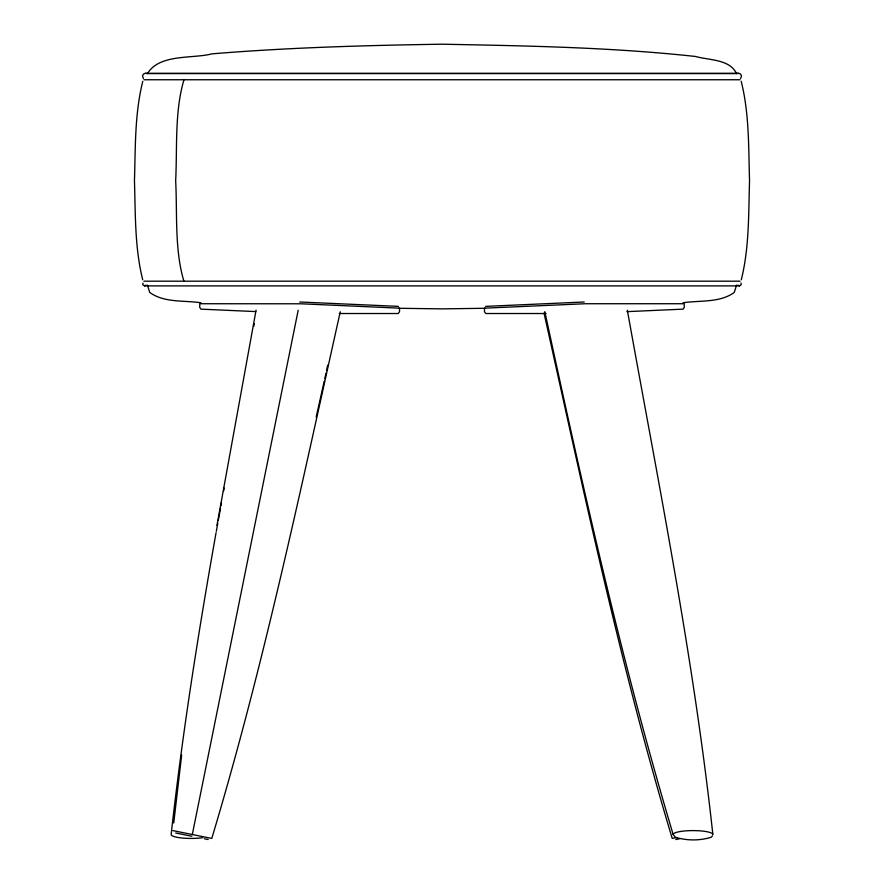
<?xml version="1.0" encoding="UTF-8"?>
<svg xmlns="http://www.w3.org/2000/svg" width="884" height="884" viewBox="0 0 884 884"><rect width="100%" height="100%" fill="white"/><g stroke="black" fill="none" stroke-linecap="round" stroke-linejoin="round"><path stroke-width="1.33" d="M173.739 822.993L181.651 755.058M216.061 532.709C198.303 632.867 182.369 733.389 171.142 834.518A19.846 3.923 0 0 0 181.993 838.01A19.846 3.923 0 0 0 202.668 837.689M216.956 525.416L256.084 310.14M253.763 326.329L254.249 323.643M216.315 531.361L217.784 523.24M218.271 520.543L220.492 508.366M220.978 505.659L221.464 502.952M223.685 490.786L224.171 488.078M192.314 834.518L298.184 310.262M736.582 285.101L734.25 292.449C719.797 303.002 699.852 300.228 683.012 302.77M324.804 378.529L325.953 373.181M326.539 370.507L327.688 365.147M340.274 311.776C300.847 488.123 263.929 665.276 211.773 838.441L172.855 830.595M316.174 417.093L324.229 381.214M142.81 81.306C134.622 113.583 135.506 147.584 134.456 180.701C135.495 213.707 134.644 247.608 142.722 279.786M741.278 279.786C749.356 247.608 748.505 213.707 749.544 180.701C748.494 147.584 749.378 113.583 741.19 81.306M142.976 283.101L142.777 284.681L144.512 285.897L739.488 285.897L741.223 284.67L741.024 283.101M740.626 78.599L741.521 75.847L740.472 73.98L738.67 73.339L145.33 73.339L143.528 73.98L142.479 75.847L143.374 78.599M183.96 79.748C174.48 111.948 177.341 147.285 175.662 180.701C177.375 213.928 174.435 249.244 183.883 281.189M712.57 835.822L711.101 837.281C699.653 840.817 686.901 840.75 675.453 837.281L673.155 834.518C621.717 662.459 582.777 487.018 544.809 311.599M146.026 285.156L144.512 285.897M676.868 837.502L672.227 838.43C620.203 665.718 583.329 489.007 544.025 313.113M675.818 839.535L679.619 838.761M145.33 73.339L147.551 73.505C159.463 53.604 192.635 58.93 211.928 53.858C288.449 47.526 365.247 45.404 442 44.2C526.588 45.846 611.374 47.283 695.531 56.477C708.57 60.267 729.83 59.051 736.449 73.505L738.67 73.339M485.647 306.372L584.247 301.997M626.911 311.643L683.056 309.146L684.282 307.356L684.205 303.731L585.551 303.731L484.421 308.162L484.498 311.798L485.802 313.522L546.091 313.522M485.25 308.273L442 308.881L398.75 308.273M147.042 73.593L736.958 73.593M144.037 79.748L739.963 79.748M143.959 281.189L740.041 281.189M339.279 313.522L398.198 313.522L399.502 311.798L399.579 308.162L300.98 303.787L199.795 303.731L199.718 307.356L200.944 309.146L255.719 311.577M299.753 301.997L398.353 306.372M200.988 302.77C184.148 300.228 164.203 303.002 149.75 292.449L147.418 285.101M175.739 832.993L191.861 836.242M204.381 838.761L208.182 839.535M739.488 285.897L737.974 285.156M627.353 310.262C658.613 484.531 693.708 658.348 712.858 834.518A19.846 3.923 0 0 0 693.001 830.595A19.846 3.923 0 0 0 673.155 834.518"/></g></svg>
